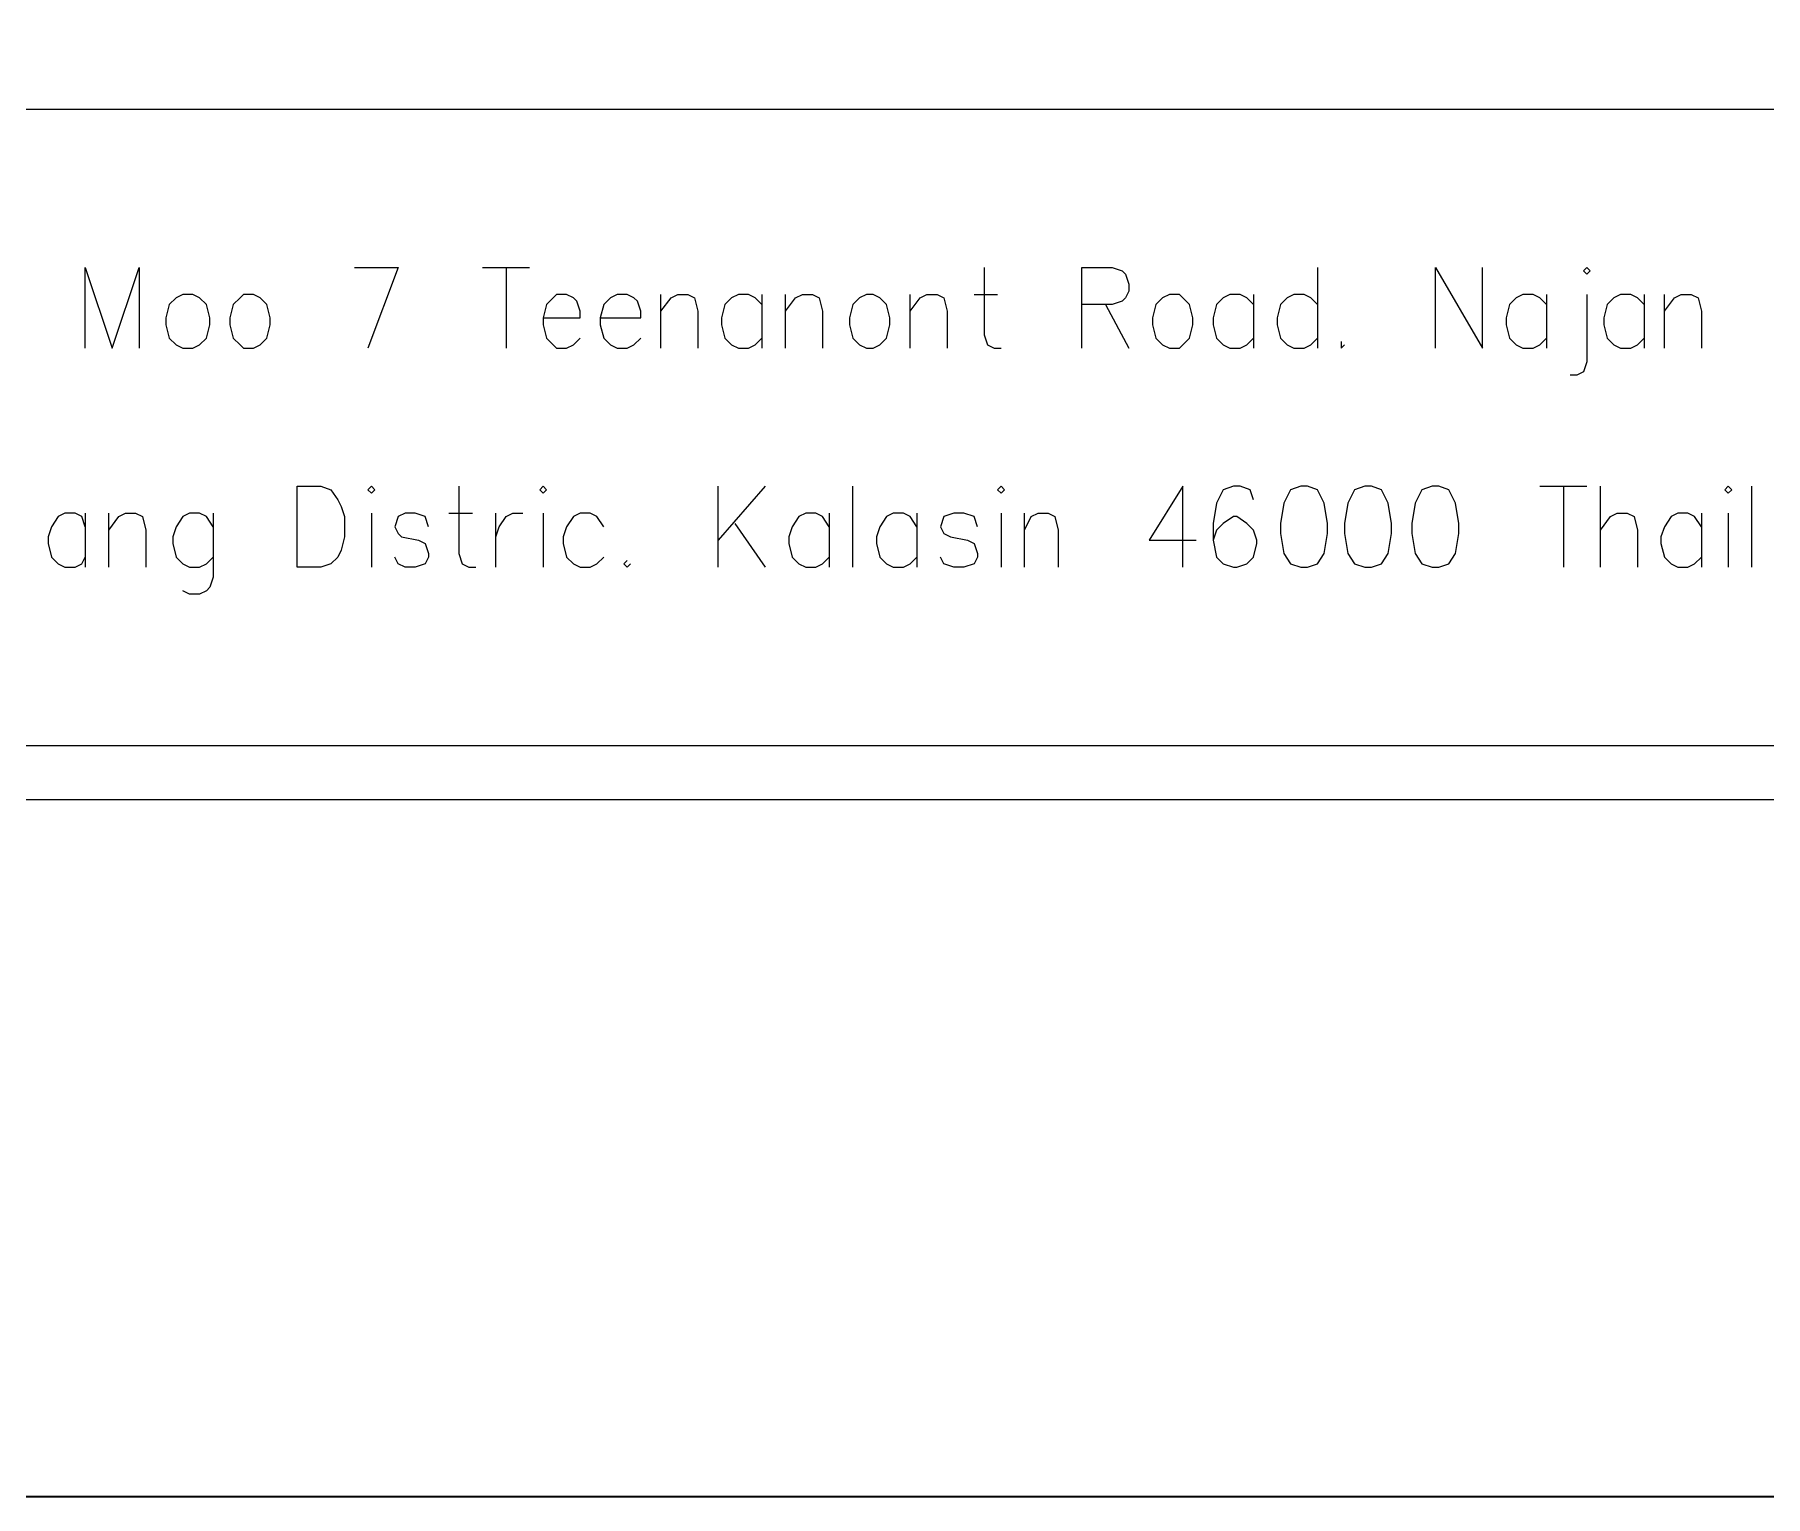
# Model space of a CAD drawing. Header units: millimetres. Extents: x 12053 to 14213, y -1155 to 627.
# Drawn here: x 13493 to 13549.6, y -466 to -418.2 of the extents above; entities that cross this region are included whole.
import ezdxf

# ---------------------------------------------------------------- set-up
doc = ezdxf.new("R2010")
doc.units = ezdxf.units.MM
doc.header["$LTSCALE"] = 6
doc.layers.add('PDF_Geometry', color=7, linetype='Continuous')

msp = doc.modelspace()

# ---------------------------------------------------------------- linework, layer by layer
at = {"layer": 'PDF_Geometry', "lineweight": 35}
msp.add_lwpolyline([(13182.433, -466.04), (14213.257, -466.04), (14213.257, 260.184), (13182.433, 260.184)], close=True, dxfattribs=at)
at = {"layer": 'PDF_Geometry', "lineweight": 9}
for points in [[(13605.727, -443.225), (13607.6, -443.225), (13960.471, -443.225), (13960.471, -370.371), (13435.22, -370.371), (13435.22, -443.225), (13607.6, -443.225)], [(13440.069, -420.63), (13599.775, -420.63)], [(13436.983, -441.462), (13605.727, -441.462)]]:
    msp.add_lwpolyline(points, dxfattribs=at)
msp.add_lwpolyline([(13436.983, -372.245), (13436.983, -441.462), (13605.727, -441.462), (13605.727, -372.245)], close=True, dxfattribs=at)
at = {"layer": 'PDF_Geometry', "lineweight": 18}
for points in [[(13494.627, -428.456), (13494.627, -425.811), (13495.509, -428.456), (13496.391, -425.811), (13496.391, -428.456)], [(13503.445, -425.811), (13504.878, -425.811), (13503.886, -428.456)], [(13507.633, -425.811), (13509.176, -425.811)], [(13508.404, -425.811), (13508.404, -428.456)], [(13524.055, -425.811), (13524.055, -428.015), (13524.166, -428.346), (13524.386, -428.456), (13524.606, -428.456)], [(13527.252, -428.456), (13527.252, -425.811), (13528.244, -425.811), (13528.574, -425.921), (13528.685, -426.031), (13528.795, -426.362), (13528.795, -426.582), (13528.685, -426.803), (13528.574, -426.913), (13528.244, -427.023), (13527.252, -427.023)], [(13534.967, -425.811), (13534.967, -428.456)], [(13538.825, -428.456), (13538.825, -425.811), (13540.368, -428.456), (13540.368, -425.811)], [(13509.617, -427.464), (13510.829, -427.464), (13510.829, -427.243), (13510.719, -426.913), (13510.609, -426.803), (13510.388, -426.692), (13510.058, -426.692), (13509.948, -426.803), (13509.727, -427.023), (13509.617, -427.464), (13509.617, -427.684), (13509.727, -428.125), (13509.948, -428.346), (13510.058, -428.456), (13510.388, -428.456), (13510.609, -428.346), (13510.829, -428.125)], [(13511.491, -427.464), (13512.813, -427.464), (13512.813, -427.243), (13512.703, -426.913), (13512.593, -426.803), (13512.372, -426.692), (13512.042, -426.692), (13511.821, -426.803), (13511.601, -427.023), (13511.491, -427.464), (13511.491, -427.684), (13511.601, -428.125), (13511.821, -428.346), (13512.042, -428.456), (13512.372, -428.456), (13512.593, -428.346), (13512.813, -428.125)], [(13513.474, -428.456), (13513.474, -426.692)], [(13513.474, -427.243), (13513.805, -426.803), (13514.026, -426.692), (13514.356, -426.692), (13514.577, -426.803), (13514.687, -427.243), (13514.687, -428.456)], [(13516.781, -427.023), (13516.561, -426.803), (13516.34, -426.692), (13516.009, -426.692), (13515.789, -426.803), (13515.569, -427.023), (13515.458, -427.464), (13515.458, -427.684), (13515.569, -428.125), (13515.789, -428.346), (13516.009, -428.456), (13516.34, -428.456), (13516.561, -428.346), (13516.781, -428.125)], [(13516.781, -426.692), (13516.781, -428.456)], [(13517.553, -428.456), (13517.553, -426.692)], [(13517.553, -427.243), (13517.883, -426.803), (13518.104, -426.692), (13518.434, -426.692), (13518.655, -426.803), (13518.765, -427.243), (13518.765, -428.456)], [(13521.631, -428.456), (13521.631, -426.692)], [(13521.631, -427.243), (13521.961, -426.803), (13522.182, -426.692), (13522.512, -426.692), (13522.733, -426.803), (13522.843, -427.243), (13522.843, -428.456)], [(13523.725, -426.692), (13524.496, -426.692)], [(13528.023, -427.023), (13528.795, -428.456)], [(13532.873, -427.023), (13532.652, -426.803), (13532.432, -426.692), (13532.101, -426.692), (13531.881, -426.803), (13531.66, -427.023), (13531.55, -427.464), (13531.55, -427.684), (13531.66, -428.125), (13531.881, -428.346), (13532.101, -428.456), (13532.432, -428.456), (13532.652, -428.346), (13532.873, -428.125)], [(13532.873, -426.692), (13532.873, -428.456)], [(13534.967, -427.023), (13534.747, -426.803), (13534.526, -426.692), (13534.195, -426.692), (13533.975, -426.803), (13533.755, -427.023), (13533.644, -427.464), (13533.644, -427.684), (13533.755, -428.125), (13533.975, -428.346), (13534.195, -428.456), (13534.526, -428.456), (13534.747, -428.346), (13534.967, -428.125)], [(13542.462, -427.023), (13542.241, -426.803), (13542.021, -426.692), (13541.69, -426.692), (13541.47, -426.803), (13541.249, -427.023), (13541.139, -427.464), (13541.139, -427.684), (13541.249, -428.125), (13541.47, -428.346), (13541.69, -428.456), (13542.021, -428.456), (13542.241, -428.346), (13542.462, -428.125)], [(13542.462, -426.692), (13542.462, -428.456)], [(13543.784, -426.692), (13543.784, -428.897), (13543.674, -429.227), (13543.454, -429.338), (13543.233, -429.338)], [(13545.658, -427.023), (13545.438, -426.803), (13545.217, -426.692), (13544.887, -426.692), (13544.666, -426.803), (13544.446, -427.023), (13544.335, -427.464), (13544.335, -427.684), (13544.446, -428.125), (13544.666, -428.346), (13544.887, -428.456), (13545.217, -428.456), (13545.438, -428.346), (13545.658, -428.125)], [(13545.658, -426.692), (13545.658, -428.456)], [(13546.319, -428.456), (13546.319, -426.692)], [(13546.319, -427.243), (13546.65, -426.803), (13546.87, -426.692), (13547.201, -426.692), (13547.422, -426.803), (13547.532, -427.243), (13547.532, -428.456)], [(13535.738, -428.235), (13535.738, -428.346), (13535.738, -428.456), (13535.849, -428.346)], [(13506.861, -432.975), (13506.861, -435.179), (13506.972, -435.51), (13507.192, -435.62), (13507.413, -435.62)], [(13515.348, -435.62), (13515.348, -432.975)], [(13516.891, -432.975), (13515.348, -434.738)], [(13519.757, -435.62), (13519.757, -432.975)], [(13530.558, -435.62), (13530.558, -432.975), (13529.456, -434.738), (13530.999, -434.738)], [(13532.873, -433.416), (13532.763, -433.085), (13532.432, -432.975), (13532.211, -432.975), (13531.881, -433.085), (13531.66, -433.526), (13531.55, -434.187), (13531.55, -434.738), (13531.66, -435.289), (13531.881, -435.51), (13532.211, -435.62), (13532.322, -435.62), (13532.652, -435.51), (13532.873, -435.289), (13532.983, -434.849), (13532.983, -434.738), (13532.873, -434.408), (13532.652, -434.187), (13532.322, -433.967), (13532.211, -433.967), (13531.881, -434.187), (13531.66, -434.408), (13531.55, -434.738)], [(13542.241, -432.975), (13543.784, -432.975)], [(13543.013, -432.975), (13543.013, -435.62)], [(13544.225, -435.62), (13544.225, -432.975)], [(13549.185, -435.62), (13549.185, -432.975)], [(13494.627, -434.297), (13494.517, -433.967), (13494.297, -433.857), (13493.966, -433.857), (13493.746, -433.967), (13493.525, -434.297), (13493.415, -434.628), (13493.415, -434.849), (13493.525, -435.289), (13493.746, -435.51), (13493.966, -435.62), (13494.297, -435.62), (13494.517, -435.51), (13494.627, -435.289)], [(13494.627, -433.857), (13494.627, -435.62)], [(13495.399, -435.62), (13495.399, -433.857)], [(13495.399, -434.408), (13495.729, -433.967), (13495.95, -433.857), (13496.281, -433.857), (13496.501, -433.967), (13496.611, -434.408), (13496.611, -435.62)], [(13498.816, -434.297), (13498.595, -433.967), (13498.375, -433.857), (13498.044, -433.857), (13497.824, -433.967), (13497.603, -434.297), (13497.493, -434.628), (13497.493, -434.849), (13497.603, -435.289), (13497.824, -435.51), (13498.044, -435.62), (13498.375, -435.62), (13498.595, -435.51), (13498.816, -435.289)], [(13498.816, -433.857), (13498.816, -435.951), (13498.705, -436.281), (13498.595, -436.392), (13498.375, -436.502), (13498.044, -436.502), (13497.824, -436.392)], [(13503.996, -433.857), (13503.996, -435.62)], [(13505.869, -434.297), (13505.759, -433.967), (13505.429, -433.857), (13505.098, -433.857), (13504.878, -433.967), (13504.767, -434.297), (13504.878, -434.518), (13504.988, -434.628), (13505.539, -434.738), (13505.759, -434.849), (13505.869, -435.179), (13505.869, -435.289), (13505.759, -435.51), (13505.429, -435.62), (13505.098, -435.62), (13504.878, -435.51), (13504.767, -435.289)], [(13506.531, -433.857), (13507.302, -433.857)], [(13508.074, -435.62), (13508.074, -433.857)], [(13508.074, -434.628), (13508.184, -434.297), (13508.404, -433.967), (13508.625, -433.857), (13508.956, -433.857)], [(13509.617, -433.857), (13509.617, -435.62)], [(13511.601, -434.297), (13511.38, -433.967), (13511.16, -433.857), (13510.829, -433.857), (13510.609, -433.967), (13510.388, -434.297), (13510.278, -434.628), (13510.278, -434.849), (13510.388, -435.289), (13510.609, -435.51), (13510.829, -435.62), (13511.16, -435.62), (13511.38, -435.51), (13511.601, -435.289)], [(13518.985, -434.297), (13518.765, -433.967), (13518.544, -433.857), (13518.214, -433.857), (13517.993, -433.967), (13517.773, -434.297), (13517.663, -434.628), (13517.663, -434.849), (13517.773, -435.289), (13517.993, -435.51), (13518.214, -435.62), (13518.544, -435.62), (13518.765, -435.51), (13518.985, -435.289)], [(13518.985, -433.857), (13518.985, -435.62)], [(13521.851, -434.297), (13521.631, -433.967), (13521.41, -433.857), (13521.08, -433.857), (13520.859, -433.967), (13520.639, -434.297), (13520.528, -434.628), (13520.528, -434.849), (13520.639, -435.289), (13520.859, -435.51), (13521.08, -435.62), (13521.41, -435.62), (13521.631, -435.51), (13521.851, -435.289)], [(13521.851, -433.857), (13521.851, -435.62)], [(13523.835, -434.297), (13523.725, -433.967), (13523.394, -433.857), (13523.063, -433.857), (13522.733, -433.967), (13522.623, -434.297), (13522.733, -434.518), (13522.953, -434.628), (13523.504, -434.738), (13523.725, -434.849), (13523.835, -435.179), (13523.835, -435.289), (13523.725, -435.51), (13523.394, -435.62), (13523.063, -435.62), (13522.733, -435.51), (13522.623, -435.289)], [(13524.606, -433.857), (13524.606, -435.62)], [(13525.378, -435.62), (13525.378, -433.857)], [(13525.378, -434.408), (13525.598, -433.967), (13525.819, -433.857), (13526.15, -433.857), (13526.37, -433.967), (13526.48, -434.408), (13526.48, -435.62)], [(13544.225, -434.408), (13544.556, -433.967), (13544.776, -433.857), (13545.107, -433.857), (13545.327, -433.967), (13545.438, -434.408), (13545.438, -435.62)], [(13547.532, -434.297), (13547.311, -433.967), (13547.091, -433.857), (13546.76, -433.857), (13546.54, -433.967), (13546.319, -434.297), (13546.209, -434.628), (13546.209, -434.849), (13546.319, -435.289), (13546.54, -435.51), (13546.76, -435.62), (13547.091, -435.62), (13547.311, -435.51), (13547.532, -435.289)], [(13547.532, -433.857), (13547.532, -435.62)], [(13548.413, -433.857), (13548.413, -435.62)], [(13515.899, -434.187), (13516.891, -435.62)], [(13512.372, -435.4), (13512.262, -435.51), (13512.372, -435.62), (13512.483, -435.51)]]:
    msp.add_lwpolyline(points, dxfattribs=at)
for points in [[(13543.674, -425.921), (13543.784, -426.031), (13543.895, -425.921), (13543.784, -425.811)], [(13497.824, -426.692), (13497.603, -426.803), (13497.383, -427.023), (13497.272, -427.464), (13497.272, -427.684), (13497.383, -428.125), (13497.603, -428.346), (13497.824, -428.456), (13498.154, -428.456), (13498.375, -428.346), (13498.595, -428.125), (13498.705, -427.684), (13498.705, -427.464), (13498.595, -427.023), (13498.375, -426.803), (13498.154, -426.692)], [(13499.807, -426.692), (13499.697, -426.803), (13499.477, -427.023), (13499.367, -427.464), (13499.367, -427.684), (13499.477, -428.125), (13499.697, -428.346), (13499.807, -428.456), (13500.138, -428.456), (13500.359, -428.346), (13500.579, -428.125), (13500.689, -427.684), (13500.689, -427.464), (13500.579, -427.023), (13500.359, -426.803), (13500.138, -426.692)], [(13520.198, -426.692), (13519.977, -426.803), (13519.757, -427.023), (13519.647, -427.464), (13519.647, -427.684), (13519.757, -428.125), (13519.977, -428.346), (13520.198, -428.456), (13520.418, -428.456), (13520.639, -428.346), (13520.859, -428.125), (13520.969, -427.684), (13520.969, -427.464), (13520.859, -427.023), (13520.639, -426.803), (13520.418, -426.692)], [(13530.117, -426.692), (13529.897, -426.803), (13529.676, -427.023), (13529.566, -427.464), (13529.566, -427.684), (13529.676, -428.125), (13529.897, -428.346), (13530.117, -428.456), (13530.448, -428.456), (13530.558, -428.346), (13530.779, -428.125), (13530.889, -427.684), (13530.889, -427.464), (13530.779, -427.023), (13530.558, -426.803), (13530.448, -426.692)], [(13501.571, -435.62), (13501.571, -432.975), (13502.342, -432.975), (13502.673, -433.085), (13502.894, -433.416), (13503.004, -433.636), (13503.114, -433.967), (13503.114, -434.628), (13503.004, -435.069), (13502.894, -435.289), (13502.673, -435.51), (13502.342, -435.62)], [(13503.886, -433.085), (13503.996, -433.195), (13504.106, -433.085), (13503.996, -432.975)], [(13509.507, -433.085), (13509.617, -433.195), (13509.727, -433.085), (13509.617, -432.975)], [(13524.496, -433.085), (13524.606, -433.195), (13524.717, -433.085), (13524.606, -432.975)], [(13534.416, -432.975), (13534.085, -433.085), (13533.865, -433.526), (13533.755, -434.187), (13533.755, -434.518), (13533.865, -435.179), (13534.085, -435.51), (13534.416, -435.62), (13534.636, -435.62), (13534.967, -435.51), (13535.187, -435.179), (13535.298, -434.518), (13535.298, -434.187), (13535.187, -433.526), (13534.967, -433.085), (13534.636, -432.975)], [(13536.51, -432.975), (13536.179, -433.085), (13535.959, -433.526), (13535.849, -434.187), (13535.849, -434.518), (13535.959, -435.179), (13536.179, -435.51), (13536.51, -435.62), (13536.73, -435.62), (13537.061, -435.51), (13537.282, -435.179), (13537.392, -434.518), (13537.392, -434.187), (13537.282, -433.526), (13537.061, -433.085), (13536.73, -432.975)], [(13538.714, -432.975), (13538.384, -433.085), (13538.163, -433.526), (13538.053, -434.187), (13538.053, -434.518), (13538.163, -435.179), (13538.384, -435.51), (13538.714, -435.62), (13538.935, -435.62), (13539.265, -435.51), (13539.486, -435.179), (13539.596, -434.518), (13539.596, -434.187), (13539.486, -433.526), (13539.265, -433.085), (13538.935, -432.975)], [(13548.303, -433.085), (13548.413, -433.195), (13548.524, -433.085), (13548.413, -432.975)]]:
    msp.add_lwpolyline(points, close=True, dxfattribs=at)

doc.saveas('drawing.dxf')
